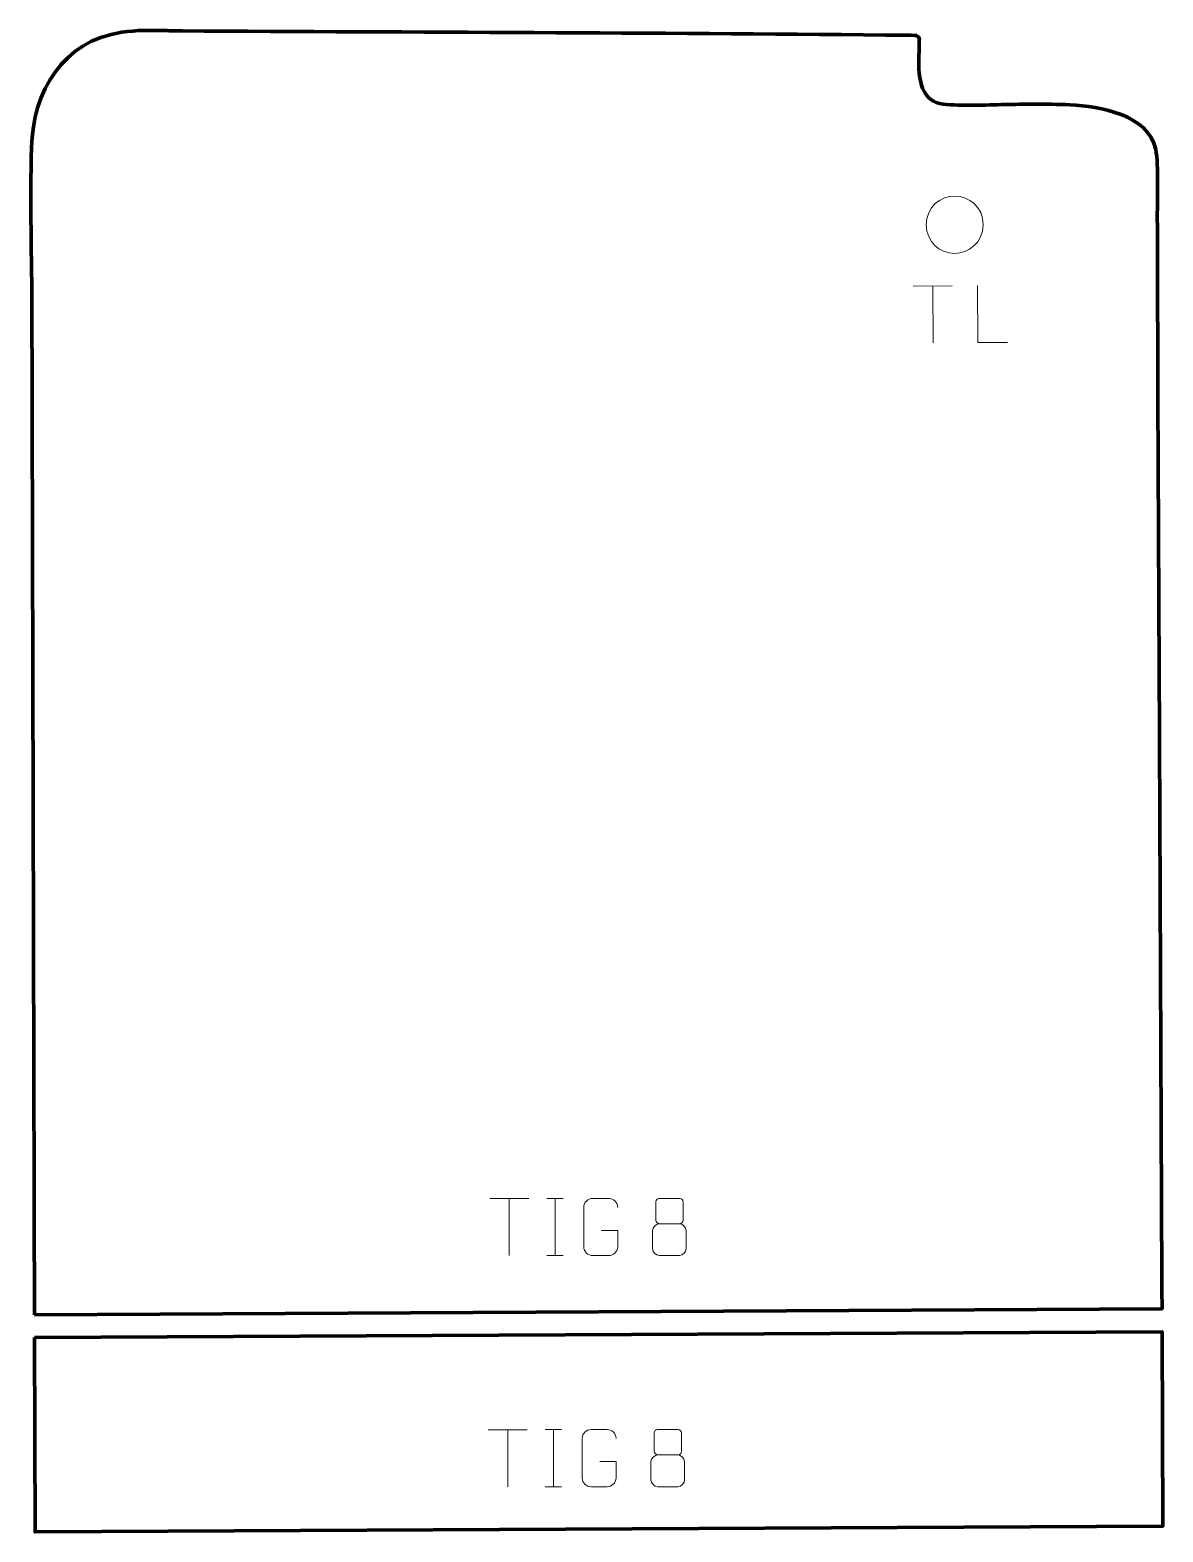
# Model space of a CAD drawing. Header units: millimetres. Extents: x 976 to 1472, y 83 to 740.
import ezdxf

# ---------------------------------------------------------------- set-up
doc = ezdxf.new("R2010")
doc.units = ezdxf.units.MM
doc.header["$MEASUREMENT"] = 0
doc.layers.add('layer 2', color=7, linetype='Continuous')
doc.layers.add('layer 3', color=7, linetype='Continuous')

msp = doc.modelspace()

# ---------------------------------------------------------------- linework, layer by layer
at = {"layer": 'layer 2', "color": 142, "lineweight": 9}
for points, knots in [([(1392.9938, 654.5674), (1392.9663, 662.473), (1386.7207, 667.0964), (1380.5827, 667.0249), (1380.5827, 667.0249), (1374.4464, 667.1843), (1368.1334, 662.3921), (1367.9926, 654.4876), (1367.9926, 654.4876), (1368.3794, 646.9498), (1373.6328, 642.1136), (1380.4037, 642.0301), (1380.4037, 642.0301), (1386.54, 641.8707), (1392.853, 646.6629), (1392.9938, 654.5674)], [0, 0, 0, 0, 0.2, 0.2, 0.2, 0.2, 0.4, 0.4, 0.4, 0.4, 0.6, 0.6, 0.6, 0.6, 1, 1, 1, 1]), ([(1403.5894, 603.1186), (1403.5894, 603.1186), (1390.6406, 603.0258), (1390.6406, 603.0258), (1390.6406, 603.0258), (1390.6406, 603.0258), (1390.4619, 627.9787), (1390.4619, 627.9787)], [0, 0, 0, 0, 0.33333333, 0.33333333, 0.33333333, 0.33333333, 1, 1, 1, 1]), ([(1225.9432, 214.7581), (1225.9432, 214.7581), (1233.1113, 214.7581), (1233.1113, 214.7581), (1233.1113, 214.7581), (1233.1113, 214.7581), (1233.1113, 207.59), (1233.1113, 207.59), (1233.1113, 207.59), (1232.9716, 205.2666), (1231.2944, 203.787), (1229.1466, 203.7762), (1229.1466, 203.7762), (1226.8148, 203.7766), (1224.4828, 203.7766), (1222.1513, 203.7762), (1222.1513, 203.7762), (1220.2264, 203.6708), (1218.2542, 205.5553), (1218.2654, 207.5726), (1218.2654, 207.5726), (1218.2658, 213.3427), (1218.2658, 219.1124), (1218.2654, 224.8817), (1218.2654, 224.8817), (1218.2696, 227.0198), (1220.0164, 228.739), (1222.1687, 228.7256), (1222.1687, 228.7256), (1224.4944, 228.7256), (1226.8205, 228.7256), (1229.1466, 228.7256), (1229.1466, 228.7256), (1231.0933, 228.761), (1233.0847, 227.2695), (1233.1113, 224.8318)], [0, 0, 0, 0, 0.1, 0.1, 0.1, 0.1, 0.2, 0.2, 0.2, 0.2, 0.3, 0.3, 0.3, 0.3, 0.4, 0.4, 0.4, 0.4, 0.5, 0.5, 0.5, 0.5, 0.6, 0.6, 0.6, 0.6, 0.7, 0.7, 0.7, 0.7, 0.8, 0.8, 0.8, 0.8, 1, 1, 1, 1]), ([(1249.7349, 227.26), (1249.7349, 225.047), (1249.7349, 221.3647), (1249.7349, 219.1514), (1249.7349, 219.1514), (1249.7499, 218.644), (1250.5573, 217.7126), (1251.2574, 217.7138), (1251.2574, 217.7138), (1254.2273, 217.714), (1257.1975, 217.6291), (1260.1679, 217.6288), (1260.1679, 217.6288), (1260.965, 217.633), (1261.6857, 218.4233), (1261.6831, 219.144), (1261.6831, 219.144), (1261.6828, 221.36), (1261.6828, 225.0447), (1261.6831, 227.26), (1261.6831, 227.26), (1261.6646, 227.9708), (1261.0532, 228.7312), (1260.2193, 228.7238), (1260.2193, 228.7238), (1257.2022, 228.7235), (1254.1853, 228.7235), (1251.1687, 228.7238), (1251.1687, 228.7238), (1250.5423, 228.7314), (1249.7182, 228.0204), (1249.7349, 227.26)], [0, 0, 0, 0, 0.11111111, 0.11111111, 0.11111111, 0.11111111, 0.22222222, 0.22222222, 0.22222222, 0.22222222, 0.33333333, 0.33333333, 0.33333333, 0.33333333, 0.44444444, 0.44444444, 0.44444444, 0.44444444, 0.55555556, 0.55555556, 0.55555556, 0.55555556, 0.66666667, 0.66666667, 0.66666667, 0.66666667, 0.77777778, 0.77777778, 0.77777778, 0.77777778, 1, 1, 1, 1]), ([(1248.2761, 214.7418), (1248.2761, 211.571), (1248.2761, 209.8689), (1248.2761, 206.6975), (1248.2761, 206.6975), (1248.2676, 205.4756), (1249.9655, 203.7829), (1251.2181, 203.7744), (1251.2181, 203.7744), (1254.2012, 203.7747), (1257.1845, 203.7747), (1260.1679, 203.7744), (1260.1679, 203.7744), (1261.4912, 203.7861), (1263.1116, 205.4077), (1263.1005, 206.7069), (1263.1005, 206.7069), (1263.1002, 209.8751), (1263.1002, 211.5739), (1263.1005, 214.7418), (1263.1005, 214.7418), (1263.0308, 216.1222), (1261.453, 217.7008), (1260.1476, 217.6947), (1260.1476, 217.6947), (1257.171, 217.6944), (1254.1944, 217.6944), (1251.2181, 217.6947), (1251.2181, 217.6947), (1250.1386, 217.7011), (1248.2923, 216.1222), (1248.2761, 214.7418)], [0, 0, 0, 0, 0.11111111, 0.11111111, 0.11111111, 0.11111111, 0.22222222, 0.22222222, 0.22222222, 0.22222222, 0.33333333, 0.33333333, 0.33333333, 0.33333333, 0.44444444, 0.44444444, 0.44444444, 0.44444444, 0.55555556, 0.55555556, 0.55555556, 0.55555556, 0.66666667, 0.66666667, 0.66666667, 0.66666667, 0.77777778, 0.77777778, 0.77777778, 0.77777778, 1, 1, 1, 1]), ([(1225.2382, 113.6755), (1225.2382, 113.6755), (1232.4063, 113.6755), (1232.4063, 113.6755), (1232.4063, 113.6755), (1232.4063, 113.6755), (1232.4063, 106.5074), (1232.4063, 106.5074), (1232.4063, 106.5074), (1232.2666, 104.184), (1230.5894, 102.7044), (1228.4416, 102.6936), (1228.4416, 102.6936), (1226.1098, 102.694), (1223.7778, 102.694), (1221.4463, 102.6936), (1221.4463, 102.6936), (1219.5214, 102.5882), (1217.5492, 104.4727), (1217.5604, 106.49), (1217.5604, 106.49), (1217.5608, 112.2601), (1217.5608, 118.0298), (1217.5604, 123.7991), (1217.5604, 123.7991), (1217.5646, 125.9372), (1219.3114, 127.6564), (1221.4637, 127.643), (1221.4637, 127.643), (1223.7894, 127.643), (1226.1155, 127.643), (1228.4416, 127.643), (1228.4416, 127.643), (1230.3883, 127.6784), (1232.3797, 126.1869), (1232.4063, 123.7492)], [0, 0, 0, 0, 0.1, 0.1, 0.1, 0.1, 0.2, 0.2, 0.2, 0.2, 0.3, 0.3, 0.3, 0.3, 0.4, 0.4, 0.4, 0.4, 0.5, 0.5, 0.5, 0.5, 0.6, 0.6, 0.6, 0.6, 0.7, 0.7, 0.7, 0.7, 0.8, 0.8, 0.8, 0.8, 1, 1, 1, 1]), ([(1249.0299, 126.1774), (1249.0299, 123.9644), (1249.0299, 120.2821), (1249.0299, 118.0688), (1249.0299, 118.0688), (1249.0449, 117.5614), (1249.8523, 116.63), (1250.5524, 116.6312), (1250.5524, 116.6312), (1253.5223, 116.6314), (1256.4925, 116.5465), (1259.4629, 116.5462), (1259.4629, 116.5462), (1260.26, 116.5504), (1260.9807, 117.3407), (1260.9781, 118.0614), (1260.9781, 118.0614), (1260.9778, 120.2774), (1260.9778, 123.9621), (1260.9781, 126.1774), (1260.9781, 126.1774), (1260.9596, 126.8882), (1260.3482, 127.6486), (1259.5143, 127.6412), (1259.5143, 127.6412), (1256.4972, 127.6409), (1253.4803, 127.6409), (1250.4637, 127.6412), (1250.4637, 127.6412), (1249.8373, 127.6488), (1249.0132, 126.9378), (1249.0299, 126.1774)], [0, 0, 0, 0, 0.11111111, 0.11111111, 0.11111111, 0.11111111, 0.22222222, 0.22222222, 0.22222222, 0.22222222, 0.33333333, 0.33333333, 0.33333333, 0.33333333, 0.44444444, 0.44444444, 0.44444444, 0.44444444, 0.55555556, 0.55555556, 0.55555556, 0.55555556, 0.66666667, 0.66666667, 0.66666667, 0.66666667, 0.77777778, 0.77777778, 0.77777778, 0.77777778, 1, 1, 1, 1]), ([(1247.5711, 113.6592), (1247.5711, 110.4884), (1247.5711, 108.7863), (1247.5711, 105.6149), (1247.5711, 105.6149), (1247.5626, 104.393), (1249.2605, 102.7003), (1250.5131, 102.6918), (1250.5131, 102.6918), (1253.4962, 102.6921), (1256.4795, 102.6921), (1259.4629, 102.6918), (1259.4629, 102.6918), (1260.7862, 102.7035), (1262.4066, 104.3251), (1262.3955, 105.6243), (1262.3955, 105.6243), (1262.3952, 108.7925), (1262.3952, 110.4913), (1262.3955, 113.6592), (1262.3955, 113.6592), (1262.3258, 115.0396), (1260.748, 116.6182), (1259.4426, 116.6121), (1259.4426, 116.6121), (1256.466, 116.6118), (1253.4894, 116.6118), (1250.5131, 116.6121), (1250.5131, 116.6121), (1249.4336, 116.6185), (1247.5873, 115.0396), (1247.5711, 113.6592)], [0, 0, 0, 0, 0.11111111, 0.11111111, 0.11111111, 0.11111111, 0.22222222, 0.22222222, 0.22222222, 0.22222222, 0.33333333, 0.33333333, 0.33333333, 0.33333333, 0.44444444, 0.44444444, 0.44444444, 0.44444444, 0.55555556, 0.55555556, 0.55555556, 0.55555556, 0.66666667, 0.66666667, 0.66666667, 0.66666667, 0.77777778, 0.77777778, 0.77777778, 0.77777778, 1, 1, 1, 1])]:
    msp.add_open_spline(points, degree=3, knots=knots, dxfattribs=at)
for points in [[(1362.4222, 627.7544), (1362.4222, 627.7544), (1379.409, 627.8761), (1379.409, 627.8761)], [(1371.0944, 602.8859), (1371.0944, 602.8859), (1370.9157, 627.8388), (1370.9157, 627.8388)], [(1177.1947, 228.7024), (1177.1947, 228.7024), (1194.1819, 228.7024), (1194.1819, 228.7024)], [(1185.6885, 203.7724), (1185.6885, 203.7724), (1185.6885, 228.7259), (1185.6885, 228.7259)], [(1202.1043, 228.7259), (1202.1043, 228.7259), (1209.2724, 228.7259), (1209.2724, 228.7259)], [(1205.6883, 228.7259), (1205.6883, 228.7259), (1205.6883, 203.7724), (1205.6883, 203.7724)], [(1202.1043, 203.7724), (1202.1043, 203.7724), (1209.2724, 203.7724), (1209.2724, 203.7724)], [(1176.4897, 127.6198), (1176.4897, 127.6198), (1193.4769, 127.6198), (1193.4769, 127.6198)], [(1184.9835, 102.6898), (1184.9835, 102.6898), (1184.9835, 127.6433), (1184.9835, 127.6433)], [(1201.3993, 127.6433), (1201.3993, 127.6433), (1208.5674, 127.6433), (1208.5674, 127.6433)], [(1204.9833, 127.6433), (1204.9833, 127.6433), (1204.9833, 102.6898), (1204.9833, 102.6898)], [(1201.3993, 102.6898), (1201.3993, 102.6898), (1208.5674, 102.6898), (1208.5674, 102.6898)]]:
    msp.add_open_spline(points, degree=3, dxfattribs=at)
at = {"layer": 'layer 3', "color": 242, "lineweight": 158}
for points, knots in [([(977.9861, 177.8536), (977.8889, 215.9497), (977.7918, 254.0458), (977.6946, 292.1419), (977.6946, 292.1419), (977.6298, 317.5393), (977.565, 342.9367), (977.5002, 368.3341), (977.5002, 368.3341), (977.3059, 444.5263), (977.1115, 520.7185), (976.9172, 596.9107), (976.9172, 596.9107), (976.901, 603.26), (976.8848, 609.6094), (976.8686, 615.9587), (976.8686, 615.9587), (976.7846, 639.9747), (976.0445, 664.3592), (976.6688, 688.3288), (976.6688, 688.3288), (977.3094, 712.9252), (990.4026, 734.8781), (1016.1478, 738.7194), (1016.1478, 738.7194), (1022.649, 739.6894), (1029.3862, 739.6146), (1035.9434, 739.4273), (1035.9434, 739.4273), (1035.9434, 739.4273), (1036.9257, 739.3992), (1036.9257, 739.3992), (1036.9257, 739.3992), (1038.5072, 739.3526), (1040.0832, 739.3146), (1041.6652, 739.2884), (1041.6652, 739.2884), (1041.6652, 739.2884), (1042.5808, 739.2814), (1042.5808, 739.2814), (1042.5808, 739.2814), (1145.1199, 738.7673), (1247.6598, 738.5387), (1350.1957, 737.5006), (1350.1957, 737.5006), (1351.8347, 737.4839), (1362.7728, 737.5292), (1363.9181, 737.272), (1363.9181, 737.272), (1364.0758, 737.2092), (1364.9937, 736.1797), (1365.048, 736.0016), (1365.048, 736.0016), (1365.0623, 735.9549), (1364.7354, 725.1952), (1364.7971, 723.7904), (1364.7971, 723.7904), (1365.1234, 716.3624), (1366.7051, 708.3269), (1375.4097, 707.3227), (1375.4097, 707.3227), (1383.6384, 706.3734), (1394.0283, 706.9253), (1402.4384, 707.0991), (1402.4384, 707.0991), (1406.5738, 707.1794), (1410.7232, 707.2954), (1414.8583, 707.314), (1414.8583, 707.314), (1420.2672, 707.322), (1425.6213, 707.2347), (1431.0245, 706.9661), (1431.0245, 706.9661), (1444.1331, 706.2802), (1465.1211, 702.7486), (1468.461, 687.4378), (1468.461, 687.4378), (1469.8117, 680.0422), (1469.1043, 666.3811), (1469.1464, 658.2043), (1469.1464, 658.2043), (1469.2953, 629.2148), (1469.2855, 600.2248), (1469.416, 571.2352), (1469.416, 571.2352), (1469.416, 571.2352), (1469.4204, 570.2795), (1469.4204, 570.2795), (1469.4204, 570.2795), (1469.6111, 530.251), (1469.8196, 490.2226), (1469.9979, 450.1941), (1469.9979, 450.1941), (1470.3977, 360.2895), (1470.7975, 270.3849), (1471.1973, 180.4803), (1471.1973, 180.4803), (1471.1973, 180.4803), (977.9861, 177.8536), (977.9861, 177.8536)], [0, 0, 0, 0, 0.03846154, 0.03846154, 0.03846154, 0.03846154, 0.07692308, 0.07692308, 0.07692308, 0.07692308, 0.11538462, 0.11538462, 0.11538462, 0.11538462, 0.15384615, 0.15384615, 0.15384615, 0.15384615, 0.19230769, 0.19230769, 0.19230769, 0.19230769, 0.23076923, 0.23076923, 0.23076923, 0.23076923, 0.26923077, 0.26923077, 0.26923077, 0.26923077, 0.30769231, 0.30769231, 0.30769231, 0.30769231, 0.34615385, 0.34615385, 0.34615385, 0.34615385, 0.38461538, 0.38461538, 0.38461538, 0.38461538, 0.42307692, 0.42307692, 0.42307692, 0.42307692, 0.46153846, 0.46153846, 0.46153846, 0.46153846, 0.5, 0.5, 0.5, 0.5, 0.53846154, 0.53846154, 0.53846154, 0.53846154, 0.57692308, 0.57692308, 0.57692308, 0.57692308, 0.61538462, 0.61538462, 0.61538462, 0.61538462, 0.65384615, 0.65384615, 0.65384615, 0.65384615, 0.69230769, 0.69230769, 0.69230769, 0.69230769, 0.73076923, 0.73076923, 0.73076923, 0.73076923, 0.76923077, 0.76923077, 0.76923077, 0.76923077, 0.80769231, 0.80769231, 0.80769231, 0.80769231, 0.84615385, 0.84615385, 0.84615385, 0.84615385, 0.88461538, 0.88461538, 0.88461538, 0.88461538, 0.92307692, 0.92307692, 0.92307692, 0.92307692, 1, 1, 1, 1]), ([(978.0115, 167.8965), (978.0115, 167.8965), (978.2283, 82.8935), (978.2283, 82.8935), (978.2283, 82.8935), (978.2283, 82.8935), (1471.6197, 85.4886), (1471.6197, 85.4886), (1471.6197, 85.4886), (1471.6197, 85.4886), (1471.2418, 170.4527), (1471.2418, 170.4527), (1471.2418, 170.4527), (1471.2418, 170.4527), (978.0115, 167.8965), (978.0115, 167.8965)], [0, 0, 0, 0, 0.2, 0.2, 0.2, 0.2, 0.4, 0.4, 0.4, 0.4, 0.6, 0.6, 0.6, 0.6, 1, 1, 1, 1])]:
    msp.add_open_spline(points, degree=3, knots=knots, dxfattribs=at)

doc.saveas('drawing.dxf')
